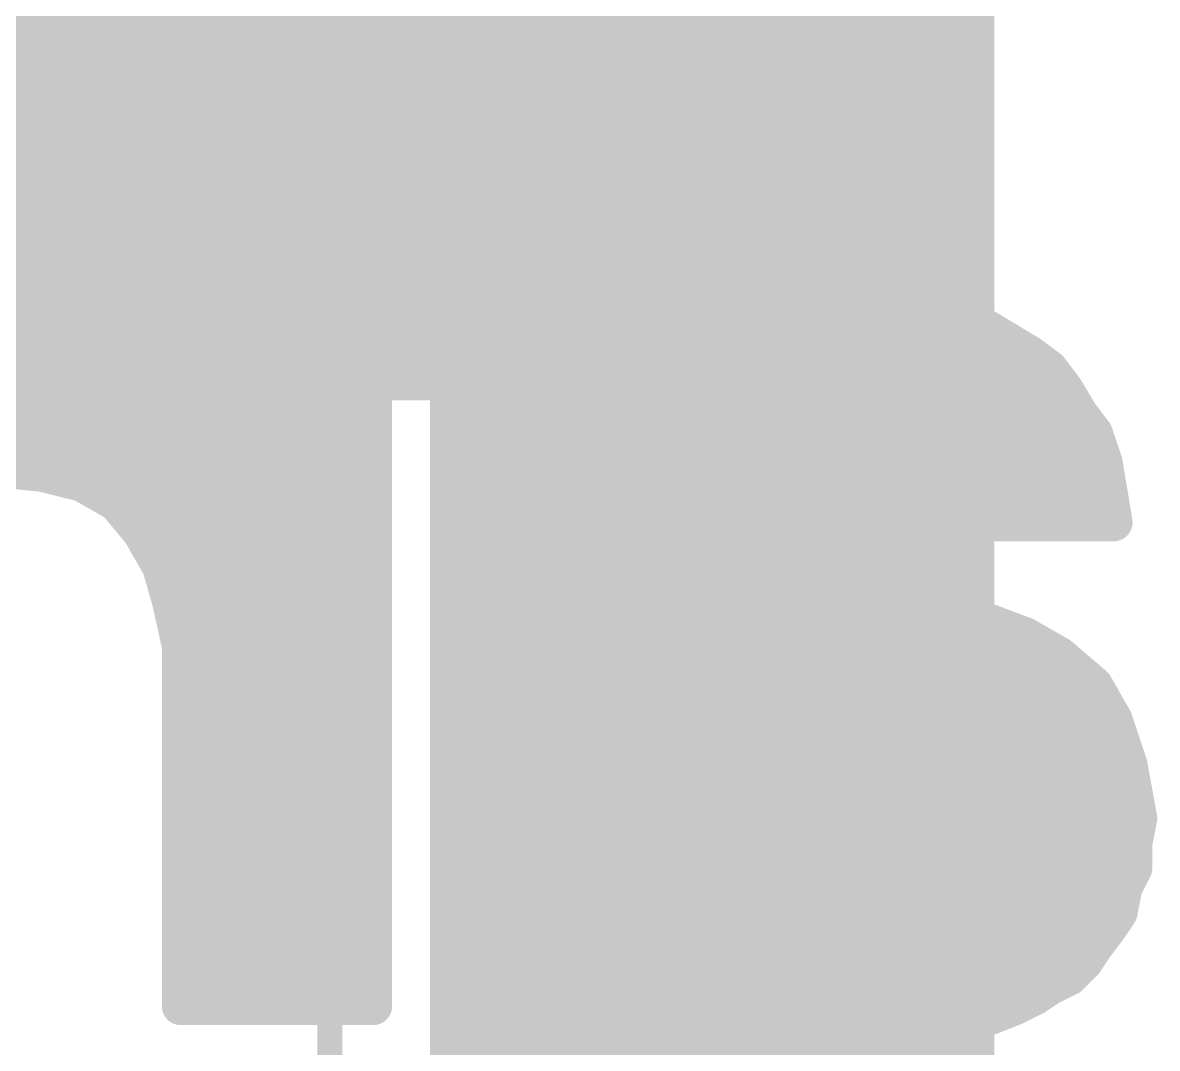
# Model space of a CAD drawing. Extents: x -0.2 to 20.5, y -0.3 to 32.1.
# Drawn here: x 13.513 to 15.811, y 18.244 to 20.322 of the extents above; entities that cross this region are included whole.
import ezdxf

# ---------------------------------------------------------------- set-up
doc = ezdxf.new("R2010")
doc.units = 0
for name, color, linetype in [('1', 12, 'CONTINUOUS'), ('22', 40, 'CONTINUOUS'), ('39', 12, 'CONTINUOUS')]:
    doc.layers.add(name, color=color, linetype=linetype)

# ---------------------------------------------------------------- blocks, each defined once
blk = doc.blocks.new('RECT')
blk.add_solid([(-0.5, -0.5), (0.5, -0.5), (-0.5, 0.5), (0.5, 0.5)])

msp = doc.modelspace()

# ---------------------------------------------------------------- linework, layer by layer
at = {"layer": '1', "const_width": 0.8128}
for points in [[(12.9253, 20.69), (13.6525, 19.9628)], [(13.6525, 19.9628), (14.8431, 19.9628)], [(14.8431, 19.9628), (14.8431, 18.9897)], [(14.8431, 18.9897), (14.9098, 18.923)], [(14.9098, 18.923), (14.9098, 17.8324)]]:
    msp.add_lwpolyline(points, dxfattribs=at)
at = {"layer": '1', "const_width": 0.4064}
for points in [[(13.6525, 20.166, 1), (13.6525, 19.7596)], [(15.0463, 19.9628, 1), (14.6399, 19.9628)], [(14.8431, 19.7596, 1), (14.8431, 20.166)], [(13.5088, 19.8191, 1), (13.7962, 20.1065)], [(14.9868, 19.1334, 1), (14.6994, 18.846)], [(15.113, 18.923, 1), (14.7066, 18.923)], [(14.7661, 18.7793, 1), (15.0535, 19.0667)], [(14.6399, 18.9897, 1), (15.0463, 18.9897)]]:
    msp.add_lwpolyline(points, format="xyb", dxfattribs=at)
at = {"layer": '22', "const_width": 0.0762}
for points in [[(13.543, 19.7595), (13.473, 19.7795)], [(14.953, 19.7795), (14.903, 19.7695)], [(15.183, 19.7795), (14.953, 19.7795)], [(15.233, 19.7695), (15.183, 19.7795)], [(13.603, 19.7395), (13.543, 19.7595)], [(13.893, 19.7395), (13.853, 19.7495)], [(13.853, 19.7495), (13.853, 19.4795)], [(14.793, 19.7595), (14.743, 19.7395)], [(14.843, 19.7695), (14.793, 19.7595)], [(14.903, 19.7695), (14.843, 19.7695)], [(15.293, 19.7595), (15.233, 19.7695)], [(15.353, 19.7395), (15.293, 19.7595)], [(13.313, 19.7358), (13.6095, 19.7358)], [(13.673, 19.6995), (13.603, 19.7395)], [(13.853, 19.7358), (13.9114, 19.7358)], [(13.943, 19.7295), (13.893, 19.7395)], [(13.993, 19.7195), (13.943, 19.7295)], [(14.693, 19.7295), (14.643, 19.7095)], [(14.743, 19.7395), (14.693, 19.7295)], [(14.7247, 19.7358), (15.3714, 19.7358)], [(15.403, 19.7295), (15.353, 19.7395)], [(15.453, 19.7095), (15.403, 19.7295)], [(14.033, 19.7095), (13.993, 19.7195)], [(14.083, 19.6995), (14.033, 19.7095)], [(14.643, 19.7095), (14.603, 19.6795)], [(15.503, 19.6795), (15.453, 19.7095)], [(13.723, 19.6595), (13.673, 19.6995)], [(14.133, 19.6995), (14.083, 19.6995)], [(14.173, 19.6895), (14.133, 19.6995)], [(14.223, 19.6795), (14.173, 19.6895)], [(13.313, 19.6596), (13.7229, 19.6596)], [(13.773, 19.5995), (13.723, 19.6595)], [(13.853, 19.6596), (14.223, 19.6596)], [(14.223, 19.5095), (14.223, 19.6795)], [(14.603, 19.6795), (14.563, 19.6495)], [(14.5765, 19.6596), (15.5362, 19.6596)], [(15.553, 19.6495), (15.503, 19.6795)], [(14.563, 19.6495), (14.523, 19.6195)], [(15.593, 19.6195), (15.553, 19.6495)], [(14.523, 19.6195), (14.493, 19.5795)], [(15.623, 19.5795), (15.593, 19.6195)], [(13.813, 19.5495), (13.773, 19.5995)], [(13.313, 19.5834), (13.7859, 19.5834)], [(13.853, 19.5834), (14.223, 19.5834)], [(14.493, 19.5795), (14.473, 19.5395)], [(14.496, 19.5834), (15.6201, 19.5834)], [(15.653, 19.5295), (15.623, 19.5795)], [(13.853, 19.4795), (13.813, 19.5495)], [(14.473, 19.5395), (14.453, 19.4895)], [(14.963, 19.5095), (14.983, 19.5195)], [(14.983, 19.5195), (15.163, 19.5195)], [(15.163, 19.5195), (15.183, 19.5095)], [(15.683, 19.4895), (15.653, 19.5295)], [(13.313, 19.5072), (13.8372, 19.5072)], [(13.853, 19.5072), (14.223, 19.5072)], [(14.223, 18.3295), (14.223, 19.5095)], [(14.4601, 19.5072), (14.9385, 19.5072)], [(14.903, 19.4895), (14.923, 19.4995)], [(14.923, 19.4995), (14.943, 19.5095)], [(14.943, 19.5095), (14.963, 19.5095)], [(15.183, 19.5095), (15.203, 19.4995)], [(15.1876, 19.5072), (15.6697, 19.5072)], [(15.203, 19.4995), (15.223, 19.4895)], [(14.453, 19.4895), (14.443, 19.4395)], [(14.873, 19.4595), (14.883, 19.4795)], [(14.883, 19.4795), (14.903, 19.4895)], [(15.223, 19.4895), (15.243, 19.4795)], [(15.243, 19.4795), (15.263, 19.4695)], [(15.703, 19.4295), (15.683, 19.4895)], [(14.863, 19.4495), (14.873, 19.4595)], [(15.263, 19.4695), (15.273, 19.4595)], [(15.273, 19.4595), (15.293, 19.4395)], [(13.313, 19.431), (14.223, 19.431)], [(14.443, 19.4395), (14.443, 18.5695)], [(14.443, 19.431), (14.8538, 19.431)], [(14.843, 19.4095), (14.853, 19.4295)], [(14.853, 19.4295), (14.863, 19.4495)], [(15.293, 19.4395), (15.303, 19.4295)], [(15.3015, 19.431), (15.7025, 19.431)], [(15.303, 19.4295), (15.313, 19.4095)], [(15.713, 19.3695), (15.703, 19.4295)], [(13.453, 19.4195), (13.553, 19.4095)], [(13.553, 19.4095), (13.633, 19.3895)], [(14.833, 19.3895), (14.843, 19.4095)], [(15.313, 19.4095), (15.323, 19.3795)], [(13.633, 19.3895), (13.703, 19.3495)], [(14.833, 19.2795), (14.833, 19.3895)], [(15.323, 19.3795), (15.333, 19.3595)], [(15.333, 19.3595), (15.333, 19.3095)], [(15.723, 19.3095), (15.713, 19.3695)], [(13.6937, 19.3548), (14.223, 19.3548)], [(13.703, 19.3495), (13.753, 19.2895)], [(14.443, 19.3548), (14.833, 19.3548)], [(15.333, 19.3548), (15.7155, 19.3548)], [(13.753, 19.2895), (13.793, 19.2195)], [(15.333, 19.3095), (15.723, 19.3095)], [(13.7593, 19.2786), (14.223, 19.2786)], [(14.443, 19.2786), (14.8337, 19.2786)], [(14.863, 19.2395), (14.833, 19.2795)], [(14.913, 19.2095), (14.863, 19.2395)], [(13.793, 19.2195), (13.813, 19.1495)], [(13.7979, 19.2024), (14.223, 19.2024)], [(14.443, 19.2024), (14.9343, 19.2024)], [(14.973, 19.1895), (14.913, 19.2095)], [(15.043, 19.1695), (14.973, 19.1895)], [(15.043, 19.1695), (14.993, 18.9695)], [(14.993, 18.9695), (15.043, 19.1695)], [(15.113, 19.1595), (15.043, 19.1695)], [(15.203, 19.1495), (15.113, 19.1595)], [(13.813, 19.1495), (13.833, 19.0595)], [(15.293, 19.1395), (15.203, 19.1495)], [(15.213, 18.9295), (15.293, 19.1395)], [(15.293, 19.1395), (15.213, 18.9295)], [(15.383, 19.1295), (15.293, 19.1395)], [(15.463, 19.1095), (15.383, 19.1295)], [(13.8182, 19.1262), (14.223, 19.1262)], [(14.443, 19.1262), (15.0322, 19.1262)], [(15.0322, 19.1262), (15.288, 19.1262)], [(15.288, 19.1262), (15.3961, 19.1262)], [(15.543, 19.0795), (15.463, 19.1095)], [(15.613, 19.0395), (15.543, 19.0795)], [(13.833, 19.0595), (13.833, 18.3295)], [(13.833, 19.05), (14.223, 19.05)], [(14.443, 19.05), (15.0132, 19.05)], [(15.0132, 19.05), (15.259, 19.05)], [(15.259, 19.05), (15.5946, 19.05)], [(15.683, 18.9795), (15.613, 19.0395)], [(14.833, 18.7895), (14.833, 19.0195)], [(14.833, 19.0195), (14.843, 19.0095)], [(14.843, 19.0095), (14.853, 18.9995)], [(14.853, 18.9995), (14.873, 18.9995)], [(14.873, 18.9995), (14.893, 18.9895)], [(13.833, 18.9738), (14.223, 18.9738)], [(14.443, 18.9738), (14.833, 18.9738)], [(14.893, 18.9895), (14.913, 18.9795)], [(14.913, 18.9795), (14.933, 18.9795)], [(14.933, 18.9795), (14.953, 18.9695)], [(14.9444, 18.9738), (14.9941, 18.9738)], [(14.953, 18.9695), (14.993, 18.9695)], [(14.993, 18.9695), (15.013, 18.9595)], [(14.9941, 18.9738), (15.2299, 18.9738)], [(15.2299, 18.9738), (15.6863, 18.9738)], [(15.723, 18.9095), (15.683, 18.9795)], [(15.013, 18.9595), (15.033, 18.9595)], [(15.033, 18.9595), (15.063, 18.9495)], [(15.063, 18.9495), (15.103, 18.9495)], [(15.103, 18.9495), (15.133, 18.9395)], [(15.133, 18.9395), (15.173, 18.9395)], [(15.173, 18.9395), (15.193, 18.9295)], [(15.193, 18.9295), (15.213, 18.9295)], [(15.213, 18.9295), (15.243, 18.9195)], [(15.243, 18.9195), (15.263, 18.9095)], [(15.263, 18.9095), (15.273, 18.8995)], [(15.273, 18.8995), (15.293, 18.8895)], [(15.753, 18.8195), (15.723, 18.9095)], [(13.833, 18.8976), (14.223, 18.8976)], [(14.443, 18.8976), (14.833, 18.8976)], [(15.2768, 18.8976), (15.727, 18.8976)], [(15.293, 18.8895), (15.313, 18.8795)], [(15.313, 18.8795), (15.323, 18.8695)], [(15.323, 18.8695), (15.343, 18.8595)], [(15.343, 18.8595), (15.353, 18.8395)], [(15.353, 18.8395), (15.363, 18.8195)], [(13.833, 18.8214), (14.223, 18.8214)], [(14.443, 18.8214), (14.833, 18.8214)], [(15.3621, 18.8214), (15.7524, 18.8214)], [(15.363, 18.8195), (15.373, 18.7995)], [(15.773, 18.7095), (15.753, 18.8195)], [(14.843, 18.7595), (14.833, 18.7895)], [(15.373, 18.7995), (15.373, 18.7795)], [(15.373, 18.7795), (15.383, 18.7595)], [(13.833, 18.7452), (14.223, 18.7452)], [(14.443, 18.7452), (14.8502, 18.7452)], [(14.853, 18.7395), (14.843, 18.7595)], [(14.863, 18.7095), (14.853, 18.7395)], [(15.383, 18.7595), (15.383, 18.7095)], [(15.383, 18.7452), (15.7665, 18.7452)], [(14.873, 18.6795), (14.863, 18.7095)], [(15.383, 18.7095), (15.373, 18.6795)], [(15.763, 18.6595), (15.773, 18.7095)], [(13.833, 18.669), (14.223, 18.669)], [(14.443, 18.669), (14.8835, 18.669)], [(14.893, 18.6595), (14.873, 18.6795)], [(15.373, 18.6795), (15.373, 18.6595)], [(15.373, 18.669), (15.7649, 18.669)], [(14.913, 18.6295), (14.893, 18.6595)], [(15.373, 18.6595), (15.363, 18.6395)], [(15.763, 18.6095), (15.763, 18.6595)], [(14.933, 18.6095), (14.913, 18.6295)], [(15.353, 18.6295), (15.343, 18.6095)], [(15.363, 18.6395), (15.353, 18.6295)], [(14.963, 18.5895), (14.933, 18.6095)], [(15.343, 18.6095), (15.323, 18.5995)], [(15.743, 18.5695), (15.763, 18.6095)], [(13.833, 18.5928), (14.223, 18.5928)], [(14.443, 18.5928), (14.9581, 18.5928)], [(15.003, 18.5795), (14.963, 18.5895)], [(15.043, 18.5595), (15.003, 18.5795)], [(15.293, 18.5795), (15.273, 18.5695)], [(15.313, 18.5895), (15.293, 18.5795)], [(15.323, 18.5995), (15.313, 18.5895)], [(15.3164, 18.5928), (15.7547, 18.5928)], [(14.443, 18.5695), (14.433, 18.5495)], [(15.093, 18.5595), (15.043, 18.5595)], [(15.143, 18.5495), (15.093, 18.5595)], [(15.213, 18.5595), (15.193, 18.5495)], [(15.233, 18.5595), (15.213, 18.5595)], [(15.253, 18.5695), (15.233, 18.5595)], [(15.273, 18.5695), (15.253, 18.5695)], [(15.733, 18.5195), (15.743, 18.5695)], [(14.433, 18.5495), (14.433, 18.4595)], [(15.193, 18.5495), (15.143, 18.5495)], [(13.833, 18.5166), (14.223, 18.5166)], [(14.433, 18.5166), (15.7311, 18.5166)], [(15.713, 18.4895), (15.733, 18.5195)], [(15.683, 18.4495), (15.713, 18.4895)], [(14.813, 18.4095), (14.813, 18.4695)], [(14.813, 18.4695), (14.833, 18.4395)], [(13.833, 18.4404), (14.223, 18.4404)], [(14.433, 18.4595), (14.423, 18.4395)], [(14.423, 18.4395), (14.423, 18.4195)], [(14.4235, 18.4404), (14.813, 18.4404)], [(14.8324, 18.4404), (15.677, 18.4404)], [(14.833, 18.4395), (14.863, 18.4195)], [(15.663, 18.4195), (15.683, 18.4495)], [(14.423, 18.4195), (14.413, 18.3995)], [(14.863, 18.4195), (14.883, 18.3995)], [(15.633, 18.3895), (15.663, 18.4195)], [(14.413, 18.3995), (14.413, 18.3695)], [(14.803, 18.3995), (14.813, 18.4095)], [(14.803, 18.3695), (14.803, 18.3995)], [(14.883, 18.3995), (14.913, 18.3795)], [(14.913, 18.3795), (14.943, 18.3695)], [(15.593, 18.3695), (15.633, 18.3895)], [(13.833, 18.3642), (14.223, 18.3642)], [(14.403, 18.3495), (14.393, 18.3395)], [(14.413, 18.3695), (14.403, 18.3495)], [(14.4104, 18.3642), (14.7978, 18.3642)], [(14.783, 18.3395), (14.793, 18.3495)], [(14.793, 18.3595), (14.803, 18.3695)], [(14.793, 18.3495), (14.793, 18.3595)], [(14.943, 18.3695), (14.973, 18.3495)], [(14.951, 18.3642), (15.5851, 18.3642)], [(14.973, 18.3495), (15.003, 18.3395)], [(15.523, 18.3295), (15.563, 18.3495)], [(15.563, 18.3495), (15.593, 18.3695)], [(13.833, 18.3295), (14.223, 18.3295)], [(14.393, 18.3395), (14.393, 18.3295)], [(14.393, 18.3295), (14.783, 18.3295)], [(14.783, 18.3295), (14.783, 18.3395)], [(15.003, 18.3395), (15.033, 18.3295)], [(15.033, 18.3295), (15.063, 18.3195)], [(15.473, 18.3095), (15.523, 18.3295)], [(15.063, 18.3195), (15.093, 18.3095)], [(15.093, 18.3095), (15.123, 18.3095)], [(15.123, 18.3095), (15.153, 18.2995)], [(15.433, 18.2995), (15.473, 18.3095)], [(15.153, 18.2995), (15.193, 18.2995)], [(15.193, 18.2995), (15.223, 18.2895)], [(15.223, 18.2895), (15.333, 18.2895)], [(15.333, 18.2895), (15.383, 18.2995)], [(15.383, 18.2995), (15.433, 18.2995)]]:
    msp.add_lwpolyline(points, dxfattribs=at)
at = {"layer": '22', "const_width": 0.0381}
for points in [[(14.953, 19.7985, 1), (14.953, 19.7604)], [(14.9568, 19.7608, 1), (14.9493, 19.7982)], [(15.1868, 19.7982, 1), (15.1793, 19.7608)], [(15.183, 19.7604, 1), (15.183, 19.7985)], [(13.5491, 19.7775, 1), (13.537, 19.7414)], [(13.5378, 19.7412, 1), (13.5483, 19.7778)], [(13.8577, 19.768, 1), (13.8484, 19.731)], [(13.8721, 19.7495, 1), (13.834, 19.7495)], [(14.7893, 19.7782, 1), (14.7968, 19.7408)], [(14.8001, 19.7418, 1), (14.786, 19.7772)], [(14.843, 19.7885, 1), (14.843, 19.7504)], [(14.8468, 19.7508, 1), (14.8393, 19.7882)], [(14.8993, 19.7882, 1), (14.9068, 19.7508)], [(14.903, 19.7504, 1), (14.903, 19.7885)], [(15.2362, 19.7883, 1), (15.2299, 19.7507)], [(15.2293, 19.7508, 1), (15.2368, 19.7882)], [(15.2991, 19.7775, 1), (15.287, 19.7414)], [(15.2899, 19.7407, 1), (15.2962, 19.7783)], [(13.6125, 19.756, 1), (13.5936, 19.7229)], [(13.597, 19.7214, 1), (13.6091, 19.7575)], [(13.6095, 19.7168, 1), (13.6095, 19.7549)], [(13.853, 19.7549, 1), (13.853, 19.7168)], [(13.8968, 19.7582, 1), (13.8893, 19.7208)], [(13.8884, 19.721, 1), (13.8977, 19.758)], [(13.9114, 19.7168, 1), (13.9114, 19.7549)], [(13.9468, 19.7482, 1), (13.9393, 19.7108)], [(13.9393, 19.7108, 1), (13.9468, 19.7482)], [(14.6893, 19.7482, 1), (14.6968, 19.7108)], [(14.7001, 19.7118, 1), (14.686, 19.7472)], [(14.7247, 19.7549, 1), (14.7247, 19.7168)], [(14.736, 19.7572, 1), (14.7501, 19.7218)], [(14.7468, 19.7208, 1), (14.7393, 19.7582)], [(15.3568, 19.7582, 1), (15.3493, 19.7208)], [(15.347, 19.7214, 1), (15.3591, 19.7575)], [(15.3714, 19.7168, 1), (15.3714, 19.7549)], [(15.4101, 19.7472, 1), (15.396, 19.7118)], [(15.3993, 19.7108, 1), (15.4068, 19.7482)], [(13.9977, 19.738, 1), (13.9884, 19.701)], [(13.9893, 19.7008, 1), (13.9968, 19.7382)], [(14.0368, 19.7282, 1), (14.0293, 19.6908)], [(14.0284, 19.691, 1), (14.0377, 19.728)], [(14.636, 19.7272, 1), (14.6501, 19.6918)], [(14.6545, 19.6942, 1), (14.6316, 19.7247)], [(15.4628, 19.7258, 1), (15.4432, 19.6931)], [(15.446, 19.6918, 1), (15.4601, 19.7272)], [(13.6849, 19.7144, 1), (13.6611, 19.6846)], [(13.6636, 19.6829, 1), (13.6825, 19.716)], [(14.083, 19.7185, 1), (14.083, 19.6804)], [(14.0793, 19.6808, 1), (14.0868, 19.7182)], [(14.1377, 19.718, 1), (14.1284, 19.681)], [(14.133, 19.6804, 1), (14.133, 19.7185)], [(14.1768, 19.7082, 1), (14.1693, 19.6708)], [(14.1684, 19.671, 1), (14.1777, 19.708)], [(13.7377, 19.6717, 1), (13.7084, 19.6473)], [(13.7229, 19.6406, 1), (13.7229, 19.6787)], [(13.853, 19.6787, 1), (13.853, 19.6406)], [(14.2421, 19.6795, 1), (14.204, 19.6795)], [(14.2193, 19.6608, 1), (14.2268, 19.6982)], [(14.223, 19.6406, 1), (14.223, 19.6787)], [(14.5765, 19.6787, 1), (14.5765, 19.6406)], [(14.5916, 19.6947, 1), (14.6145, 19.6642)], [(14.6145, 19.6642, 1), (14.5916, 19.6947)], [(15.5128, 19.6958, 1), (15.4932, 19.6631)], [(15.4932, 19.6631, 1), (15.5128, 19.6958)], [(15.5362, 19.6406, 1), (15.5362, 19.6787)], [(13.7111, 19.6446, 1), (13.7349, 19.6744)], [(14.5516, 19.6647, 1), (14.5745, 19.6342)], [(14.5745, 19.6342, 1), (14.5516, 19.6647)], [(15.5645, 19.6647, 1), (15.5416, 19.6342)], [(15.5432, 19.6331, 1), (15.5628, 19.6658)], [(14.5116, 19.6347, 1), (14.5345, 19.6042)], [(14.5383, 19.608, 1), (14.5078, 19.6309)], [(15.6083, 19.6309, 1), (15.5778, 19.608)], [(15.5816, 19.6042, 1), (15.6045, 19.6347)], [(13.7879, 19.6114, 1), (13.7582, 19.5876)], [(13.7584, 19.5873, 1), (13.7877, 19.6117)], [(13.7859, 19.5644, 1), (13.7859, 19.6025)], [(13.853, 19.6025, 1), (13.853, 19.5644)], [(14.223, 19.5644, 1), (14.223, 19.6025)], [(14.4778, 19.5909, 1), (14.5083, 19.568)], [(14.5101, 19.571, 1), (14.476, 19.588)], [(14.496, 19.6025, 1), (14.496, 19.5644)], [(15.6394, 19.5893, 1), (15.6067, 19.5697)], [(15.6078, 19.568, 1), (15.6383, 19.5909)], [(15.6201, 19.5644, 1), (15.6201, 19.6025)], [(13.8296, 19.5589, 1), (13.7965, 19.54)], [(13.7982, 19.5376, 1), (13.8279, 19.5614)], [(14.456, 19.548, 1), (14.4901, 19.531)], [(14.4907, 19.5324, 1), (14.4554, 19.5465)], [(14.983, 19.5385, 1), (14.983, 19.5004)], [(14.9916, 19.5024, 1), (14.9745, 19.5365)], [(15.1716, 19.5365, 1), (15.1545, 19.5024)], [(15.163, 19.5004, 1), (15.163, 19.5385)], [(15.6683, 19.5409, 1), (15.6378, 19.518)], [(15.6367, 19.5197, 1), (15.6694, 19.5393)], [(13.853, 19.5263, 1), (13.853, 19.4882)], [(13.8372, 19.4882, 1), (13.8372, 19.5263)], [(14.2421, 19.5095, 1), (14.204, 19.5095)], [(14.223, 19.4882, 1), (14.223, 19.5263)], [(14.4601, 19.5263, 1), (14.4601, 19.4882)], [(14.9145, 19.5165, 1), (14.9316, 19.4824)], [(14.9316, 19.4824, 1), (14.9145, 19.5165)], [(14.943, 19.5285, 1), (14.943, 19.4904)], [(14.9516, 19.4924, 1), (14.9345, 19.5265)], [(14.9385, 19.4882, 1), (14.9385, 19.5263)], [(14.9545, 19.5265, 1), (14.9716, 19.4924)], [(14.963, 19.4904, 1), (14.963, 19.5285)], [(15.1916, 19.5265, 1), (15.1745, 19.4924)], [(15.1876, 19.5263, 1), (15.1876, 19.4882)], [(15.1745, 19.4924, 1), (15.1916, 19.5265)], [(15.2116, 19.5165, 1), (15.1945, 19.4824)], [(15.1945, 19.4824, 1), (15.2116, 19.5165)], [(15.6697, 19.4882, 1), (15.6697, 19.5263)], [(14.204, 19.5095, 1), (14.2421, 19.5095)], [(14.4354, 19.4965, 1), (14.4707, 19.4824)], [(14.4717, 19.4857, 1), (14.4344, 19.4932)], [(14.8745, 19.4965, 1), (14.8916, 19.4624)], [(14.9001, 19.471, 1), (14.866, 19.488)], [(14.8945, 19.5065, 1), (14.9116, 19.4724)], [(14.9116, 19.4724, 1), (14.8945, 19.5065)], [(15.2316, 19.5065, 1), (15.2145, 19.4724)], [(15.2145, 19.4724, 1), (15.2316, 19.5065)], [(15.2516, 19.4965, 1), (15.2345, 19.4624)], [(15.2345, 19.4624, 1), (15.2516, 19.4965)], [(15.7011, 19.4955, 1), (15.665, 19.4835)], [(15.6678, 19.478, 1), (15.6983, 19.5009)], [(13.834, 19.4795, 1), (13.8721, 19.4795)], [(13.8365, 19.47, 1), (13.8696, 19.4889)], [(14.8865, 19.446, 1), (14.8596, 19.4729)], [(15.2765, 19.4829, 1), (15.2496, 19.456)], [(15.2865, 19.4729, 1), (15.2596, 19.446)], [(15.2545, 19.4524, 1), (15.2716, 19.4865)], [(15.2596, 19.446, 1), (15.2865, 19.4729)], [(14.223, 19.412, 1), (14.223, 19.4501)], [(14.4621, 19.4395, 1), (14.424, 19.4395)], [(14.443, 19.4501, 1), (14.443, 19.412)], [(14.8701, 19.421, 1), (14.836, 19.438)], [(14.8496, 19.4629, 1), (14.8765, 19.436)], [(14.8801, 19.441, 1), (14.846, 19.458)], [(14.8538, 19.412, 1), (14.8538, 19.4501)], [(14.856, 19.468, 1), (14.8901, 19.451)], [(15.3065, 19.4529, 1), (15.2796, 19.426)], [(15.2796, 19.426, 1), (15.3065, 19.4529)], [(15.3015, 19.4501, 1), (15.3015, 19.412)], [(15.3201, 19.438, 1), (15.286, 19.421)], [(15.7218, 19.4326, 1), (15.6842, 19.4263)], [(15.7025, 19.412, 1), (15.7025, 19.4501)], [(13.5577, 19.428, 1), (13.5484, 19.391)], [(13.5511, 19.3905, 1), (13.5549, 19.4284)], [(14.4244, 19.4432, 1), (14.4617, 19.4357)], [(14.8601, 19.401, 1), (14.826, 19.418)], [(14.836, 19.438, 1), (14.8701, 19.421)], [(15.2896, 19.416, 1), (15.3165, 19.4429)], [(15.3311, 19.4155, 1), (15.295, 19.4035)], [(15.685, 19.4235, 1), (15.7211, 19.4355)], [(13.6425, 19.406, 1), (13.6236, 19.3729)], [(13.6284, 19.371, 1), (13.6377, 19.408)], [(14.8521, 19.3895, 1), (14.814, 19.3895)], [(14.826, 19.418, 1), (14.8601, 19.401)], [(15.296, 19.401, 1), (15.3301, 19.418)], [(14.816, 19.398, 1), (14.8501, 19.381)], [(15.3401, 19.388, 1), (15.306, 19.371)], [(15.305, 19.3735, 1), (15.3411, 19.3855)], [(15.3521, 19.3595, 1), (15.314, 19.3595)], [(15.7318, 19.3726, 1), (15.6942, 19.3663)], [(13.6937, 19.3739, 1), (13.6937, 19.3358)], [(13.7177, 19.3617, 1), (13.6884, 19.3373)], [(13.6936, 19.3329, 1), (13.7125, 19.366)], [(14.223, 19.3358, 1), (14.223, 19.3739)], [(14.443, 19.3739, 1), (14.443, 19.3358)], [(14.833, 19.3358, 1), (14.833, 19.3739)], [(15.333, 19.3739, 1), (15.333, 19.3358)], [(15.316, 19.351, 1), (15.3501, 19.368)], [(15.6942, 19.3663, 1), (15.7318, 19.3726)], [(15.7155, 19.3358, 1), (15.7155, 19.3739)], [(13.7696, 19.2989, 1), (13.7365, 19.28)], [(15.333, 19.3285, 1), (15.333, 19.2904)], [(15.314, 19.3095, 1), (15.3521, 19.3095)], [(15.7042, 19.3063, 1), (15.7418, 19.3126)], [(15.723, 19.2904, 1), (15.723, 19.3285)], [(13.7384, 19.2773, 1), (13.7677, 19.3017)], [(13.7593, 19.2977, 1), (13.7593, 19.2596)], [(14.223, 19.2596, 1), (14.223, 19.2977)], [(14.443, 19.2977, 1), (14.443, 19.2596)], [(14.8483, 19.2909, 1), (14.8178, 19.268)], [(14.8337, 19.2596, 1), (14.8337, 19.2977)], [(14.814, 19.2795, 1), (14.8521, 19.2795)], [(14.8728, 19.2558, 1), (14.8532, 19.2231)], [(14.8478, 19.228, 1), (14.8783, 19.2509)], [(13.8114, 19.2247, 1), (13.7747, 19.2142)], [(13.7765, 19.21, 1), (13.8096, 19.2289)], [(13.7979, 19.2215, 1), (13.7979, 19.1834)], [(14.223, 19.1834, 1), (14.223, 19.2215)], [(14.443, 19.2215, 1), (14.443, 19.1834)], [(14.9191, 19.2275, 1), (14.907, 19.1914)], [(14.9032, 19.1931, 1), (14.9228, 19.2258)], [(14.9343, 19.1834, 1), (14.9343, 19.2215)], [(14.9783, 19.2078, 1), (14.9678, 19.1712)], [(14.967, 19.1714, 1), (14.9791, 19.2075)], [(15.0457, 19.1883, 1), (15.0403, 19.1506)], [(15.0615, 19.1649, 1), (15.0246, 19.1741)], [(15.0615, 19.1649, 1), (15.0246, 19.1741)], [(15.0378, 19.1512, 1), (15.0483, 19.1878)], [(15.1151, 19.1784, 1), (15.1109, 19.1405)], [(15.1103, 19.1406, 1), (15.1157, 19.1783)], [(13.8316, 19.1536, 1), (13.7944, 19.1453)], [(13.7947, 19.1442, 1), (13.8314, 19.1547)], [(15.2051, 19.1684, 1), (15.2009, 19.1305)], [(15.2009, 19.1305, 1), (15.2051, 19.1684)], [(15.2951, 19.1584, 1), (15.2909, 19.1205)], [(15.3108, 19.1327, 1), (15.2752, 19.1463)], [(15.3108, 19.1327, 1), (15.2752, 19.1463)], [(15.2909, 19.1205, 1), (15.2951, 19.1584)], [(15.3877, 19.148, 1), (15.3784, 19.111)], [(15.3809, 19.1105, 1), (15.3851, 19.1484)], [(13.8182, 19.1453, 1), (13.8182, 19.1072)], [(14.223, 19.1072, 1), (14.223, 19.1453)], [(14.443, 19.1453, 1), (14.443, 19.1072)], [(15.0322, 19.1453, 1), (15.0322, 19.1072)], [(15.0322, 19.1072, 1), (15.0322, 19.1453)], [(15.288, 19.1453, 1), (15.288, 19.1072)], [(15.288, 19.1072, 1), (15.288, 19.1453)], [(15.3961, 19.1072, 1), (15.3961, 19.1453)], [(15.4697, 19.1273, 1), (15.4563, 19.0916)], [(15.4584, 19.091, 1), (15.4677, 19.128)], [(15.5525, 19.096, 1), (15.5336, 19.0629)], [(15.5363, 19.0616, 1), (15.5497, 19.0973)], [(13.833, 19.0691, 1), (13.833, 19.031)], [(13.8521, 19.0595, 1), (13.814, 19.0595)], [(13.8144, 19.0553, 1), (13.8516, 19.0636)], [(14.223, 19.031, 1), (14.223, 19.0691)], [(14.443, 19.0691, 1), (14.443, 19.031)], [(15.0132, 19.0691, 1), (15.0132, 19.031)], [(15.0132, 19.031, 1), (15.0132, 19.0691)], [(15.259, 19.0691, 1), (15.259, 19.031)], [(15.259, 19.031, 1), (15.259, 19.0691)], [(15.6254, 19.0539, 1), (15.6006, 19.025)], [(15.5946, 19.031, 1), (15.5946, 19.0691)], [(15.6036, 19.0229, 1), (15.6225, 19.056)], [(14.8521, 19.0195, 1), (14.814, 19.0195)], [(14.8465, 19.0329, 1), (14.8196, 19.006)], [(14.8565, 19.0229, 1), (14.8296, 18.996)], [(14.8296, 18.996, 1), (14.8565, 19.0229)], [(14.853, 19.0185, 1), (14.853, 18.9804)], [(14.8396, 18.986, 1), (14.8665, 19.0129)], [(14.8816, 19.0165, 1), (14.8645, 18.9824)], [(14.873, 18.9804, 1), (14.873, 19.0185)], [(13.833, 18.9929, 1), (13.833, 18.9548)], [(14.223, 18.9548, 1), (14.223, 18.9929)], [(14.443, 18.9929, 1), (14.443, 18.9548)], [(14.833, 18.9548, 1), (14.833, 18.9929)], [(14.9016, 19.0065, 1), (14.8845, 18.9724)], [(14.8845, 18.9724, 1), (14.9016, 19.0065)], [(14.913, 18.9985, 1), (14.913, 18.9604)], [(14.9045, 18.9624, 1), (14.9216, 18.9965)], [(14.9416, 18.9965, 1), (14.9245, 18.9624)], [(14.9444, 18.9929, 1), (14.9444, 18.9548)], [(14.933, 18.9604, 1), (14.933, 18.9985)], [(14.953, 18.9885, 1), (14.953, 18.9504)], [(15.0016, 18.9865, 1), (14.9845, 18.9524)], [(14.9941, 18.9929, 1), (14.9941, 18.9548)], [(14.993, 18.9504, 1), (14.993, 18.9885)], [(14.9941, 18.9548, 1), (14.9941, 18.9929)], [(15.2299, 18.9929, 1), (15.2299, 18.9548)], [(15.2299, 18.9548, 1), (15.2299, 18.9929)], [(15.6996, 18.9889, 1), (15.6665, 18.97)], [(15.6706, 18.965, 1), (15.6954, 18.9939)], [(15.6863, 18.9548, 1), (15.6863, 18.9929)], [(14.9445, 18.9524, 1), (14.9616, 18.9865)], [(14.9746, 18.9741, 1), (15.0115, 18.9649)], [(14.9746, 18.9741, 1), (15.0115, 18.9649)], [(15.013, 18.9785, 1), (15.013, 18.9404)], [(15.0045, 18.9424, 1), (15.0216, 18.9765)], [(15.0391, 18.9775, 1), (15.027, 18.9414)], [(15.033, 18.9404, 1), (15.033, 18.9785)], [(15.063, 18.9685, 1), (15.063, 18.9304)], [(15.057, 18.9314, 1), (15.0691, 18.9675)], [(15.1091, 18.9675, 1), (15.097, 18.9314)], [(15.103, 18.9304, 1), (15.103, 18.9685)], [(15.133, 18.9585, 1), (15.133, 18.9204)], [(15.127, 18.9214, 1), (15.1391, 18.9575)], [(15.1816, 18.9565, 1), (15.1645, 18.9224)], [(15.173, 18.9204, 1), (15.173, 18.9585)], [(15.193, 18.9485, 1), (15.193, 18.9104)], [(15.1845, 18.9124, 1), (15.2016, 18.9465)], [(15.2191, 18.9475, 1), (15.207, 18.9114)], [(15.213, 18.9104, 1), (15.213, 18.9485)], [(15.1952, 18.9363, 1), (15.2308, 18.9227)], [(15.1952, 18.9363, 1), (15.2308, 18.9227)], [(15.2516, 18.9365, 1), (15.2345, 18.9024)], [(15.237, 18.9014, 1), (15.2491, 18.9375)], [(15.2765, 18.9229, 1), (15.2496, 18.896)], [(15.2816, 18.9165, 1), (15.2645, 18.8824)], [(15.2545, 18.8924, 1), (15.2716, 18.9265)], [(15.7411, 18.9155, 1), (15.705, 18.9035)], [(15.7065, 18.9, 1), (15.7396, 18.9189)], [(13.833, 18.9167, 1), (13.833, 18.8786)], [(14.223, 18.8786, 1), (14.223, 18.9167)], [(14.443, 18.9167, 1), (14.443, 18.8786)], [(14.833, 18.8786, 1), (14.833, 18.9167)], [(15.2768, 18.9167, 1), (15.2768, 18.8786)], [(15.2596, 18.886, 1), (15.2865, 18.9129)], [(15.3016, 18.9065, 1), (15.2845, 18.8724)], [(15.2845, 18.8724, 1), (15.3016, 18.9065)], [(15.3265, 18.8929, 1), (15.2996, 18.866)], [(15.3045, 18.8624, 1), (15.3216, 18.8965)], [(15.727, 18.8786, 1), (15.727, 18.9167)], [(15.3316, 18.8865, 1), (15.3145, 18.8524)], [(15.3096, 18.856, 1), (15.3365, 18.8829)], [(15.3601, 18.868, 1), (15.326, 18.851)], [(15.3345, 18.8424, 1), (15.3516, 18.8765)], [(15.3701, 18.848, 1), (15.336, 18.831)], [(13.833, 18.8405, 1), (13.833, 18.8024)], [(14.223, 18.8024, 1), (14.223, 18.8405)], [(14.443, 18.8405, 1), (14.443, 18.8024)], [(14.833, 18.8024, 1), (14.833, 18.8405)], [(15.336, 18.831, 1), (15.3701, 18.848)], [(15.3621, 18.8405, 1), (15.3621, 18.8024)], [(15.3801, 18.828, 1), (15.346, 18.811)], [(15.346, 18.811, 1), (15.3801, 18.828)], [(15.7718, 18.8229, 1), (15.7343, 18.8161)], [(15.7524, 18.8024, 1), (15.7524, 18.8405)], [(14.8511, 18.7955, 1), (14.815, 18.7835)], [(15.3921, 18.7995, 1), (15.354, 18.7995)], [(15.356, 18.791, 1), (15.3901, 18.808)], [(15.735, 18.8135, 1), (15.7711, 18.8255)], [(14.814, 18.7895, 1), (14.8521, 18.7895)], [(15.3901, 18.788, 1), (15.356, 18.771)], [(13.833, 18.7643, 1), (13.833, 18.7262)], [(14.223, 18.7262, 1), (14.223, 18.7643)], [(14.443, 18.7643, 1), (14.443, 18.7262)], [(14.8601, 18.768, 1), (14.826, 18.751)], [(14.825, 18.7535, 1), (14.8611, 18.7655)], [(14.8711, 18.7455, 1), (14.835, 18.7335)], [(14.8502, 18.7262, 1), (14.8502, 18.7643)], [(15.354, 18.7795, 1), (15.3921, 18.7795)], [(15.383, 18.7643, 1), (15.383, 18.7262)], [(15.4021, 18.7595, 1), (15.364, 18.7595)], [(15.366, 18.751, 1), (15.4001, 18.768)], [(15.7665, 18.7262, 1), (15.7665, 18.7643)], [(14.836, 18.731, 1), (14.8701, 18.748)], [(14.8811, 18.7155, 1), (14.845, 18.7035)], [(14.845, 18.7035, 1), (14.8811, 18.7155)], [(15.4011, 18.7035, 1), (15.365, 18.7155)], [(15.7543, 18.7061, 1), (15.7918, 18.7129)], [(15.7917, 18.7057, 1), (15.7544, 18.7132)], [(13.833, 18.6881, 1), (13.833, 18.65)], [(14.223, 18.65, 1), (14.223, 18.6881)], [(14.443, 18.6881, 1), (14.443, 18.65)], [(14.8865, 18.6929, 1), (14.8596, 18.666)], [(14.8835, 18.65, 1), (14.8835, 18.6881)], [(15.3921, 18.6795, 1), (15.354, 18.6795)], [(15.373, 18.6881, 1), (15.373, 18.65)], [(15.364, 18.7095, 1), (15.4021, 18.7095)], [(15.7649, 18.65, 1), (15.7649, 18.6881)], [(14.855, 18.6735, 1), (14.8911, 18.6855)], [(14.9089, 18.67, 1), (14.8772, 18.6489)], [(14.8796, 18.646, 1), (14.9065, 18.6729)], [(15.355, 18.6855, 1), (15.3911, 18.6735)], [(15.3901, 18.651, 1), (15.356, 18.668)], [(15.7821, 18.6595, 1), (15.744, 18.6595)], [(14.9265, 18.6429, 1), (14.8996, 18.616)], [(15.3396, 18.6429, 1), (15.3665, 18.616)], [(15.3701, 18.621, 1), (15.336, 18.638)], [(15.346, 18.648, 1), (15.3801, 18.631)], [(15.3765, 18.626, 1), (15.3496, 18.6529)], [(15.354, 18.6595, 1), (15.3921, 18.6595)], [(15.7444, 18.6632, 1), (15.7817, 18.6557)], [(14.8972, 18.6189, 1), (14.9289, 18.64)], [(14.9436, 18.6253, 1), (14.9225, 18.5936)], [(14.9196, 18.596, 1), (14.9465, 18.6229)], [(15.3516, 18.5924, 1), (15.3345, 18.6265)], [(15.7801, 18.601, 1), (15.746, 18.618)], [(13.833, 18.6119, 1), (13.833, 18.5738)], [(14.223, 18.5738, 1), (14.223, 18.6119)], [(14.443, 18.6119, 1), (14.443, 18.5738)], [(14.9677, 18.608, 1), (14.9584, 18.571)], [(14.9525, 18.5736, 1), (14.9736, 18.6053)], [(14.9581, 18.5738, 1), (14.9581, 18.6119)], [(15.0116, 18.5965, 1), (14.9945, 18.5624)], [(14.9984, 18.561, 1), (15.0077, 18.598)], [(15.2845, 18.5965, 1), (15.3016, 18.5624)], [(15.3016, 18.5624, 1), (15.2845, 18.5965)], [(15.2996, 18.6029, 1), (15.3265, 18.576)], [(15.3164, 18.6119, 1), (15.3164, 18.5738)], [(15.3145, 18.6165, 1), (15.3316, 18.5824)], [(15.3216, 18.5724, 1), (15.3045, 18.6065)], [(15.3365, 18.586, 1), (15.3096, 18.6129)], [(15.326, 18.618, 1), (15.3601, 18.601)], [(15.744, 18.6095, 1), (15.7821, 18.6095)], [(15.7547, 18.5738, 1), (15.7547, 18.6119)], [(14.4601, 18.561, 1), (14.426, 18.578)], [(15.043, 18.5785, 1), (15.043, 18.5404)], [(15.0345, 18.5424, 1), (15.0516, 18.5765)], [(15.0968, 18.5782, 1), (15.0893, 18.5408)], [(15.093, 18.5404, 1), (15.093, 18.5785)], [(15.213, 18.5785, 1), (15.213, 18.5404)], [(15.2216, 18.5424, 1), (15.2045, 18.5765)], [(15.2245, 18.5765, 1), (15.2416, 18.5424)], [(15.233, 18.5404, 1), (15.233, 18.5785)], [(15.253, 18.5885, 1), (15.253, 18.5504)], [(15.2616, 18.5524, 1), (15.2445, 18.5865)], [(15.2645, 18.5865, 1), (15.2816, 18.5524)], [(15.273, 18.5504, 1), (15.273, 18.5885)], [(15.726, 18.578, 1), (15.7601, 18.561)], [(15.7617, 18.5657, 1), (15.7244, 18.5732)], [(14.4521, 18.5495, 1), (14.414, 18.5495)], [(14.416, 18.558, 1), (14.4501, 18.541)], [(14.424, 18.5695, 1), (14.4621, 18.5695)], [(15.143, 18.5685, 1), (15.143, 18.5304)], [(15.1393, 18.5308, 1), (15.1468, 18.5682)], [(15.1845, 18.5665, 1), (15.2016, 18.5324)], [(15.193, 18.5304, 1), (15.193, 18.5685)], [(13.833, 18.5357, 1), (13.833, 18.4976)], [(14.223, 18.4976, 1), (14.223, 18.5357)], [(14.433, 18.5357, 1), (14.433, 18.4976)], [(15.7489, 18.5089, 1), (15.7172, 18.53)], [(15.7311, 18.4976, 1), (15.7311, 18.5357)], [(15.7283, 18.478, 1), (15.6978, 18.5009)], [(15.7144, 18.5232, 1), (15.7517, 18.5157)], [(14.8321, 18.4695, 1), (14.794, 18.4695)], [(14.8289, 18.48, 1), (14.7972, 18.4589)], [(15.6972, 18.5, 1), (15.7289, 18.4789)], [(13.833, 18.4595, 1), (13.833, 18.4214)], [(14.223, 18.4214, 1), (14.223, 18.4595)], [(14.4421, 18.4395, 1), (14.404, 18.4395)], [(14.4235, 18.4595, 1), (14.4235, 18.4214)], [(14.414, 18.4595, 1), (14.4521, 18.4595)], [(14.4501, 18.451, 1), (14.416, 18.468)], [(14.813, 18.4214, 1), (14.813, 18.4595)], [(14.8324, 18.4595, 1), (14.8324, 18.4214)], [(14.8436, 18.4553, 1), (14.8225, 18.4236)], [(15.6678, 18.4609, 1), (15.6983, 18.438)], [(15.6989, 18.4389, 1), (15.6672, 18.46)], [(15.677, 18.4214, 1), (15.677, 18.4595)], [(14.406, 18.448, 1), (14.4401, 18.431)], [(14.4401, 18.411, 1), (14.406, 18.428)], [(14.8172, 18.4289, 1), (14.8489, 18.45)], [(14.8765, 18.4329, 1), (14.8496, 18.406)], [(14.8525, 18.4036, 1), (14.8736, 18.4353)], [(15.6765, 18.406, 1), (15.6496, 18.4329)], [(14.4321, 18.3995, 1), (14.394, 18.3995)], [(14.404, 18.4195, 1), (14.4421, 18.4195)], [(14.8221, 18.3995, 1), (14.784, 18.3995)], [(14.7896, 18.4129, 1), (14.8165, 18.386)], [(14.8265, 18.396, 1), (14.7996, 18.4229)], [(14.8936, 18.4153, 1), (14.8725, 18.3836)], [(14.8696, 18.386, 1), (14.8965, 18.4129)], [(15.6472, 18.43, 1), (15.6789, 18.4089)], [(14.396, 18.408, 1), (14.4301, 18.391)], [(14.794, 18.4095, 1), (14.8321, 18.4095)], [(14.9191, 18.3975, 1), (14.907, 18.3614)], [(14.9025, 18.3636, 1), (14.9236, 18.3953)], [(15.6196, 18.4029, 1), (15.6465, 18.376)], [(15.6416, 18.3724, 1), (15.6245, 18.4065)], [(13.833, 18.3833, 1), (13.833, 18.3452)], [(14.223, 18.3452, 1), (14.223, 18.3833)], [(14.4165, 18.336, 1), (14.3896, 18.3629)], [(14.4104, 18.3833, 1), (14.4104, 18.3452)], [(14.394, 18.3695, 1), (14.4321, 18.3695)], [(14.4301, 18.361, 1), (14.396, 18.378)], [(14.8121, 18.3595, 1), (14.774, 18.3595)], [(14.7796, 18.3729, 1), (14.8065, 18.346)], [(14.8065, 18.336, 1), (14.7796, 18.3629)], [(14.784, 18.3695, 1), (14.8221, 18.3695)], [(14.8165, 18.356, 1), (14.7896, 18.3829)], [(14.7978, 18.3452, 1), (14.7978, 18.3833)], [(14.9536, 18.3853, 1), (14.9325, 18.3536)], [(14.951, 18.3833, 1), (14.951, 18.3452)], [(14.937, 18.3514, 1), (14.9491, 18.3875)], [(14.9791, 18.3675, 1), (14.967, 18.3314)], [(15.5716, 18.3324, 1), (15.5545, 18.3665)], [(15.5845, 18.3865, 1), (15.6016, 18.3524)], [(15.6036, 18.3536, 1), (15.5825, 18.3853)], [(15.5851, 18.3452, 1), (15.5851, 18.3833)], [(13.833, 18.3485, 1), (13.833, 18.3104)], [(14.223, 18.3104, 1), (14.223, 18.3485)], [(14.393, 18.3485, 1), (14.393, 18.3104)], [(14.4121, 18.3395, 1), (14.374, 18.3395)], [(14.3796, 18.3529, 1), (14.4065, 18.326)], [(14.386, 18.358, 1), (14.4201, 18.341)], [(14.8021, 18.3395, 1), (14.764, 18.3395)], [(14.7696, 18.3529, 1), (14.7965, 18.326)], [(14.774, 18.3495, 1), (14.8121, 18.3495)], [(14.783, 18.3104, 1), (14.783, 18.3485)], [(14.9625, 18.3336, 1), (14.9836, 18.3653)], [(15.0091, 18.3575, 1), (14.997, 18.3214)], [(14.997, 18.3214, 1), (15.0091, 18.3575)], [(15.0391, 18.3475, 1), (15.027, 18.3114)], [(15.027, 18.3114, 1), (15.0391, 18.3475)], [(15.5145, 18.3465, 1), (15.5316, 18.3124)], [(15.5301, 18.3118, 1), (15.516, 18.3472)], [(15.5525, 18.3653, 1), (15.5736, 18.3336)], [(13.814, 18.3295, 1), (13.8521, 18.3295)], [(14.204, 18.3295, 1), (14.2421, 18.3295)], [(14.374, 18.3295, 1), (14.4121, 18.3295)], [(14.764, 18.3295, 1), (14.8021, 18.3295)], [(15.0691, 18.3375, 1), (15.057, 18.3014)], [(15.057, 18.3014, 1), (15.0691, 18.3375)], [(15.093, 18.3285, 1), (15.093, 18.2904)], [(15.087, 18.2914, 1), (15.0991, 18.3275)], [(15.1291, 18.3275, 1), (15.117, 18.2914)], [(15.123, 18.2904, 1), (15.123, 18.3285)], [(15.466, 18.3272, 1), (15.4801, 18.2918)], [(15.4777, 18.291, 1), (15.4684, 18.328)], [(15.153, 18.3185, 1), (15.153, 18.2804)], [(15.147, 18.2814, 1), (15.1591, 18.3175)], [(15.1991, 18.3175, 1), (15.187, 18.2814)], [(15.193, 18.2804, 1), (15.193, 18.3185)], [(15.223, 18.3085, 1), (15.223, 18.2704)], [(15.217, 18.2714, 1), (15.2291, 18.3075)], [(15.3293, 18.3082, 1), (15.3368, 18.2708)], [(15.333, 18.2704, 1), (15.333, 18.3085)], [(15.383, 18.3185, 1), (15.383, 18.2804)], [(15.3868, 18.2808, 1), (15.3793, 18.3182)], [(15.4284, 18.318, 1), (15.4377, 18.281)], [(15.433, 18.2804, 1), (15.433, 18.3185)]]:
    msp.add_lwpolyline(points, format="xyb", dxfattribs=at)
at = {"layer": '39', "const_width": 0.0508}
msp.add_lwpolyline([(14.1351, 16.6751), (14.1351, 21.1709)], dxfattribs=at)

# ---------------------------------------------------------------- block references
at = {"layer": '1', "xscale": 4.0894, "yscale": 1.143, "rotation": 90}
msp.add_blockref('RECT', (14.9098, 18.923), dxfattribs=at)

doc.saveas('drawing.dxf')
